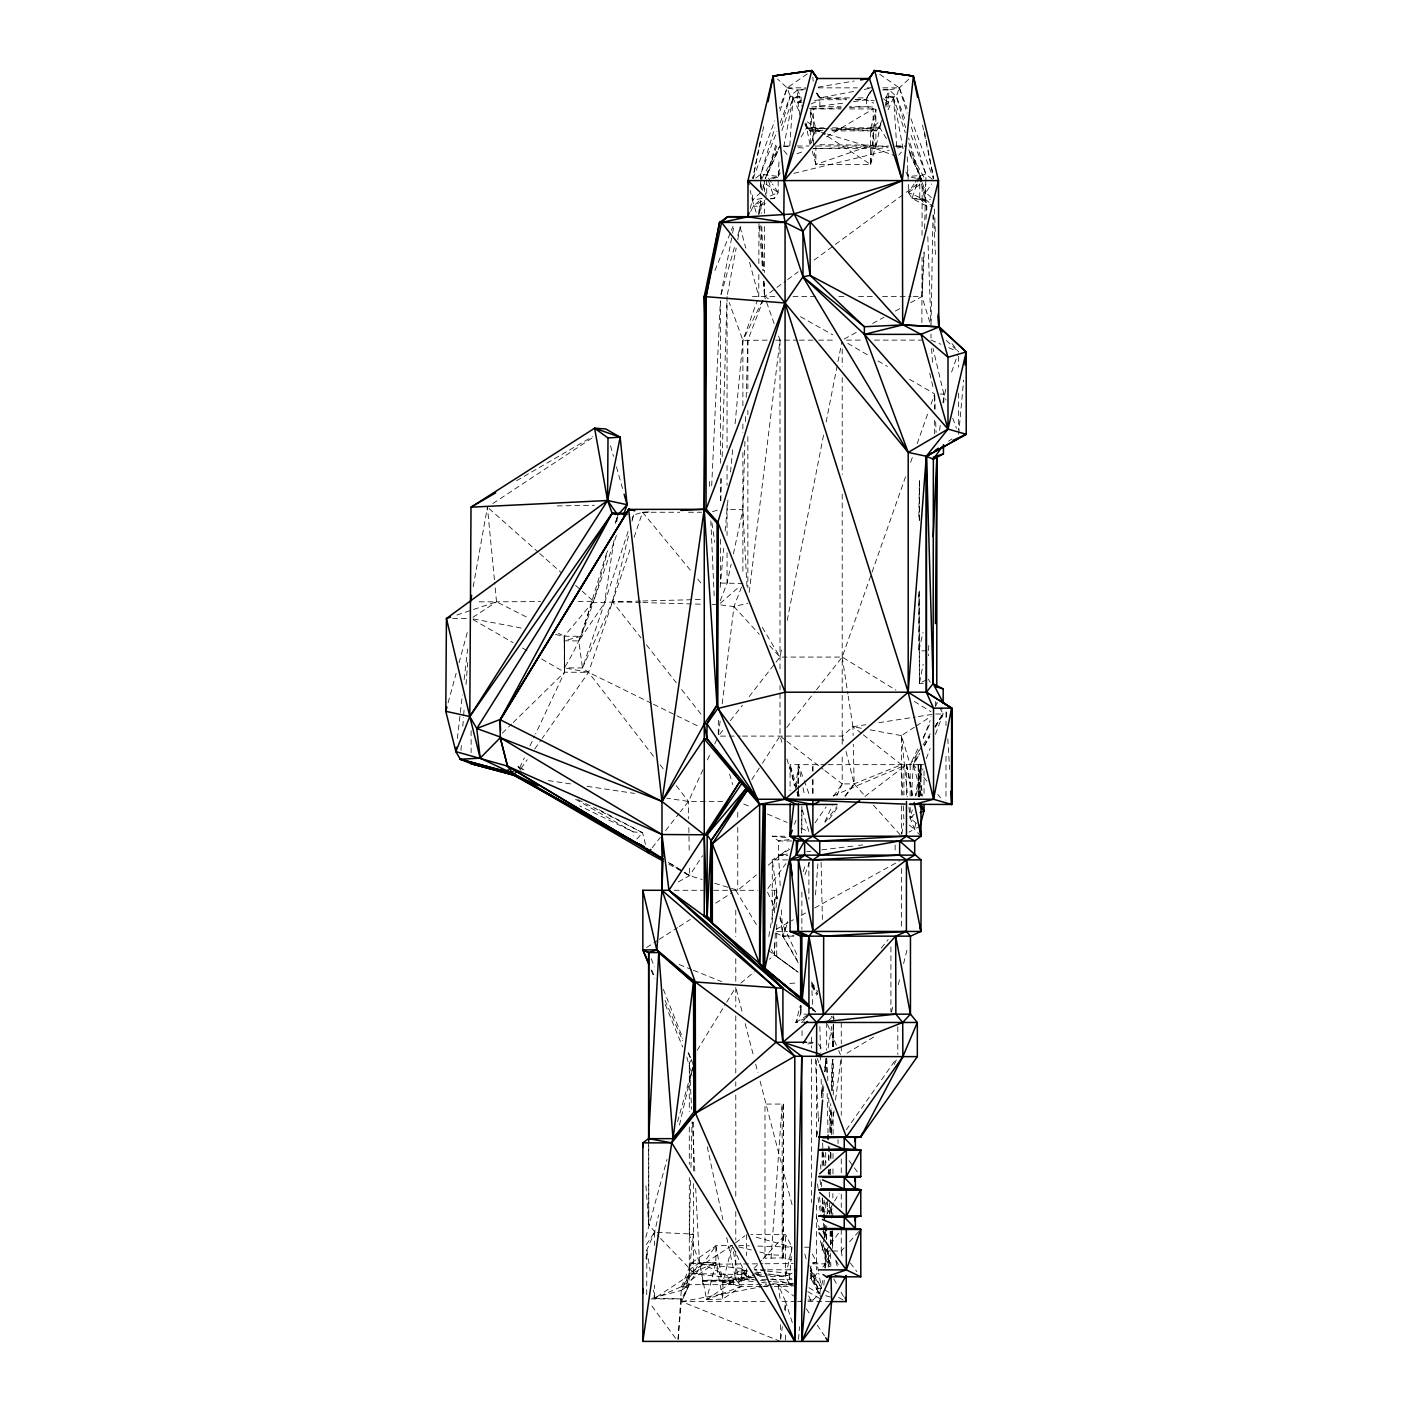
<?xml version="1.0" encoding="UTF-8"?>
<svg xmlns="http://www.w3.org/2000/svg" width="1412" height="1412" viewBox="0 0 1412 1412"><rect width="100%" height="100%" fill="white"/><g stroke="black" fill="none" stroke-linecap="round" stroke-linejoin="round"><path stroke-width="0.75" stroke-dasharray="5 3.75" d="M817.301 1131.365L816.507 1137.807L816.595 1058.718M830.556 1174.36L830.644 1167.759M830.591 1152.351L830.574 1158.952L830.768 1152.333M906.486 795.027L906.522 764.669L832.78 795.997M928.778 645.46L928.39 655.645M758.826 274.546L758.773 296.538L749.172 260.743M758.844 263.55L758.968 221.772M921.877 322.677L922.018 257.143M922.054 235.275L922.16 182.766M646.714 1294.68L646.855 1249.991L654.55 1232.252L658.539 1215.097M718.302 733.94L718.355 718.62M832.656 1248.473L832.727 1230.911M832.78 1217.744L832.815 1208.954M832.851 1197.976L832.868 1193.599M832.956 1173.831L832.974 1167.247M833.009 1158.475L833.027 1151.874M833.098 1134.313L833.186 1112.374M833.256 1094.794L833.398 1059.671M833.433 1046.504L833.521 1024.547M833.557 1015.775L833.398 1022.376M923.377 683.408L919.406 683.408L919 591.999M919.265 520.093L919.406 480.874L918.771 520.093M770.528 198.933L774.447 198.386L778.153 192.473L778.206 180.418M782.795 1258.127L783.589 1104.06L764.986 1104.06L764.986 1258.233L783.519 1257.845L791.797 1259.875M798.221 796.086L798.274 785.619M798.292 783.519L798.38 764.669L803.446 778.594M908.304 184.442L908.357 192.473L912.046 198.386L926.713 206.17L933.173 206.17L924.542 198.386L925.831 184.407M925.848 182.377L925.901 174.311L911.005 125.792M943.816 402.914L943.887 394.125L932.979 348.358M801.61 833.009L801.857 806.658L801.875 832.956M830.538 1244.519L830.662 1231.529M830.891 1158.934L831.015 1152.333M831.35 1134.718L831.827 1108.279M832.162 1090.664L832.745 1059.83M832.992 1046.61L833.398 1024.582L832.798 1046.61M931.037 323.93L933.014 214.889M761.033 1286.42L741.176 1286.42L722.856 1299.093L706.653 1299.605L699.505 1262.84L689.303 1234.847L690.627 1180.414M690.945 1167.353L692.057 1121.622M830.715 1132.548L831.297 1108.314M831.739 1090.682L832.48 1059.83M797.551 796.086L797.656 791.903M797.886 783.519L798.38 764.669L801.363 779.389M744.901 441.444L742.888 509.732L747.054 588.027M745.483 421.623L745.677 415.022M746.189 397.39L747.866 340.115L763.045 300.491M720.826 500.536L721.497 478.597M722.167 456.658L726.915 300.915M825.226 1268.1L826.002 1250.679M826.355 1239.701L826.85 1224.328M827.203 1213.349L827.697 1197.994M828.473 1173.831L828.615 1169.454M828.897 1160.664L829.391 1145.291M829.815 1132.124L830.733 1103.584M831.297 1086.022L832.145 1059.671M832.568 1046.504L833.415 1020.17M775.294 933.385L774.57 954.953L769.505 959.172M776.159 907.528L776.741 890.284L768.093 890.284M929.784 322.165L921.93 296.538L923.66 252.766M924.613 228.709L925.742 182.766M887.919 106.8L889.083 89.944L899.356 87.844L912.24 76.054M919.071 796.986L920.995 764.669L915.276 796.086M711.683 485.816L720.349 300.933M616.391 535.536L593.587 601.3L564.235 636.212L564.588 672.2L535.589 733.94M759.374 213.971L760.75 200.257L761.28 213.388M770.458 178.265L778.224 176.412L779.018 161.215M910.546 302.75L921.93 296.538L924.331 251.354M926.043 219.089L926.713 206.17L922.883 184.513M919.247 796.562L920.995 764.669L918.241 784.542L918.277 796.509M911.446 796.068L913.299 764.58L918.665 750.584M729.757 1284.655L730.004 1280.419L733.622 1280.154L733.622 1284.655M789.802 145.771L792.979 97.799L790.208 96.316L787.137 87.844L777.482 79.001M918.841 796.509L919.636 784.542L918.241 784.542L920.006 796.509M918.877 796.086L920.995 764.669L920.995 795.027M771.076 1258.268L782.16 1104.06L782.177 1258.339M460.947 750.46L461.442 743.859M462.801 726.262L463.489 717.472M463.648 715.266L464.16 708.665M466.031 684.485L467.725 662.493M800.833 102.158L801.186 97.799L797.445 89.944L787.137 87.844L779.406 108.442M815.501 894.926L818.042 862.22M793.315 1283.49L789.114 1283.49L791.955 1247.114L785.584 1234.547L750.919 1234.547M798.539 1339.3L799.527 1326.733M823.849 1285.149L824.361 1278.76M720.191 587.374L723.615 548.403M809.429 108.318L813.365 108.936L813.365 144.695L810.682 109.483L815.889 128.704L810.682 145.189L810.682 109.483L819.79 106.747L819.984 97.887L815.924 91.18M804.787 1019.146L802.034 1022.464L795.891 1022.464L800.639 1014.169L801.345 1005.768M935.397 705.665L935.75 701.482M822.79 1097.954L823.178 1093.559M823.372 1091.37L823.937 1084.787M825.067 1071.637L826.214 1058.471L824.537 1071.549M725.133 531.088L728.08 498.454M678.042 1339.282L681.519 1286.65L691.174 1263.228L715.884 1245.79L732.263 1245.331L739.076 1282.025L722.856 1282.52L715.884 1262.399L715.884 1245.79L686.426 1286.914L681.643 1290.303L650.632 1298.652M646.043 1258.621L646.855 1249.991L650.208 1271.029M958.66 434.278L963.637 380.146M730.551 472.102L732.81 447.957M735.07 423.812L742.888 340.38L757.326 300.527M678.06 1339.3L681.555 1298.899L689.197 1284.655L689.144 1273.5L732.263 1245.331L722.856 1282.52L722.856 1299.093L715.884 1262.399L699.505 1262.84L689.303 1269.759L693.468 1272.6L715.884 1262.399L706.653 1299.605L741.176 1286.42L741.176 1269.794L745.589 1269.794M808.935 1014.169L800.639 1014.169L801.557 1005.503M824.784 1071.426L826.161 1058.435L824.573 1071.302M457.364 738.529L462.359 694.88M464.124 679.613L467.619 649.061M693.433 1183.591L693.433 1234.123L689.303 1269.759L689.303 1177.626M795.874 786.343L798.38 764.669L798.38 784.172M939.633 430.413L940.374 424.006M942.881 402.667L945.987 388.106M720.12 721.02L718.302 736.146L723.668 729.263M722.22 703.741L733.975 606.56L742.888 583.474L720.561 583.05L720.561 537.513M749.207 592.369L780.006 340.151L778.542 336.003M816.507 1136.942L817.319 1130.412M818.378 1121.693L818.925 1117.333M821.325 1097.706L821.855 1093.347M822.384 1088.987L822.931 1084.628M812.235 150.978L815.889 164.463L870.604 164.463L875.864 109.483L866.756 106.747L849.671 106.747M822.825 1212.114L824.131 1201.947M780.712 1339.3L782.336 1326.733M784.49 1309.965L785.584 1301.599L778.188 1284.655L796.492 1297.963M831.174 1132.601L834.051 1110.891M835.498 1100.054L841.27 1056.635M613.902 540.814L604.512 603.1L582.485 667.964L564.323 667.841L564.235 636.212L558.428 633.264M616.815 521.469L617.785 515.027L615.332 523.393M901.827 834.051L903.592 823.214M808.741 1295.951L811.229 1301.599L819.437 1293.886L822.861 1280.137M824.908 1267.923L825.208 1248.455M828.12 1048.022L831.739 1026.524M830.485 1250.997L822.049 1250.997L823.867 1240.177M824.237 1238.024L825.702 1229.375L825.702 1238.024M758.35 214.589L759.78 206.17L766.751 198.386M768.799 936.527L776.741 890.284L776.741 898.826M473.197 586.739L487.422 507.137L494.465 580.297M887.071 146.548L813.012 148.595L875.705 148.666L880.647 123.55M762.533 190.408L764.333 180.577L764.351 191.502M727.445 294.42L736.164 248.124M737.752 239.705L740.135 227.067L744.318 225.902M755.685 178.071L760.627 174.311L778.224 176.412L780.218 165.786M783.801 146.671L792.979 97.799L799.827 96.316L799.827 102.617M720.95 294.42L732.193 235.133M732.599 233.033L733.799 226.679M775.982 662.228L780.006 657.074L781.701 648.443M787.208 620.415L823.584 434.984M826.126 422.047L837.545 363.837M837.969 361.684L841.781 342.269M926.431 679.825L919.406 683.408L923.166 664.222M760.027 142.171L752.808 178.441L762.198 133.646M695.692 1188.233L699.505 1262.84L693.468 1272.6L681.519 1286.65L686.426 1286.914L691.174 1263.228L715.884 1262.399L681.519 1286.65L654.55 1298.369L653.209 1289.95M686.426 1286.914L689.144 1273.5L741.759 1274.524M762.657 131.51L763.998 125.103M720.244 600.771L727.056 583.174L731.134 564.288M733.393 553.804L742.888 509.732L727.056 509.432M789.114 1283.49L785.584 1276.536L791.955 1247.114L752.772 1236.259M645.796 1237.3L666.976 1159.517M679.472 1125.029L692.939 1067.137M926.784 650.844L918.771 650.844L923.077 632.399M628.393 536.207L612.526 601.724L588.557 672.324L542.243 738.299M631.976 521.416L633.511 515.062L642.531 512.274L651.038 511.868M915.876 823.284L914.429 829.109L908.869 832.162M891.449 1012.069L893.037 1005.75M898.314 984.658L899.885 978.322M903.592 963.566L907.281 948.811M920.995 836.222L914.429 829.109L910.175 818.13L912.311 809.906M916.035 795.503L922.971 768.781M805.67 1018.211L795.891 1022.464L800.251 1005.732M750.178 208.535L752.384 200.257L752.384 191.502M870.604 164.463L875.864 145.189L875.864 109.483L870.604 128.704L870.604 164.463L826.832 135.852M448.081 702.876L456.147 673.347M459.024 662.793L467.672 631.164M677.566 1121.71L692.851 1067.101M651.462 703.264L588.557 672.324L564.323 667.841C586.951 632.294 596.517 590.869 607.742 550.804M615.42 523.446L617.185 517.127M721.144 294.42L734.787 246.023M737.752 235.486L740.135 227.067L745.783 248.124M628.111 531.442L604.512 603.1L578.761 640.924L564.006 640.801L581.162 636.282L606.719 552.639M771.287 182.342L766.698 175.582L776.6 142.206M781.542 125.527L790.208 96.316L797.445 89.944L805.67 88.885M760.644 178.336L760.627 174.311L774.853 127.91M780.024 111.036L787.137 87.844L810.329 71.835M798.186 962.79L782.813 936.156L787.419 921.577M803.199 871.61L805.828 863.297M632.152 519.157L633.511 515.062M629.981 549.727L612.526 601.724L582.485 667.964L588.557 672.324L654.709 757.82M634.164 537.231L642.531 512.274L679.772 512.256M766.698 175.582L777.765 142.841M781.913 130.557L792.979 97.799L801.186 97.799M914.076 184.037L908.357 192.473L925.742 200.257L912.046 198.386L916.97 183.878M917.676 181.813L919.794 175.582L908.675 138.041M582.15 591.169L593.587 601.3L591.981 602.783L578.761 640.924L582.485 667.964M816.507 689.674L842.205 657.074L871.31 574.19M872.051 572.125L905.533 476.815M910.634 462.306L912.823 456.094M917.182 443.65L928.108 412.586M931.02 404.291L934.656 393.93L908.234 378.557M951.617 372.044L957.954 353.988M879.729 74.289L899.356 87.844L896.32 96.316L905.586 127.609M797.392 960.337L782.813 936.156L787.243 923.854M804.928 874.699L809.358 862.397M794.515 824.308L795.98 820.354M753.161 178.512L774.782 120.814M926.325 758.579L930.137 748.466M935.468 734.293L943.092 714.031L941.522 707.765M761.474 189.632L760.627 174.311L776.971 131.21M780.095 123.003L790.208 96.316L799.827 96.316L797.957 102.582L799.827 115.237M923.271 738.564L930.173 720.561M935.538 706.565L937.074 702.558L939.086 706.388M714.913 270.504L730.498 232.45M731.328 230.456L732.969 226.45M780.448 1341.4L681.643 1301.599L689.109 1284.655L766.522 1284.655M765.075 1301.599L681.643 1301.599L689.197 1284.655L681.643 1290.303L689.144 1273.5L758.368 1280.243M789.255 146.018L779.812 146.018L765.198 178.653L778.647 149.849M888.077 109.818L893.567 97.799L896.32 96.316L905.657 120.955M824.943 821.713L832.215 805.793M836.751 795.838L842.205 783.889L842.205 753.478M702.929 769.769L688.456 801.434L680.407 811.723M707.447 759.885L711.066 751.961M714.684 744.053L717.384 738.123M894.202 1064.471L896.902 1058.594M822.772 1267.005L825.579 1263.846L830.891 1252.32M519.687 767.793L524.364 757.838M529.977 745.889L534.654 735.934M917.729 749.066L910.175 764.669L910.175 796.739M923.377 737.382L929.978 723.738M762.674 300.35L742.888 340.38L742.888 406.374M750.654 211.482L753.32 206.17L761.95 198.386L752.384 200.257L756.426 213.177M882.712 119.12L876.605 130.875L829.268 130.875M761.809 178.653L779.812 146.018M778.224 176.412L780.201 172.811M921.771 796.068L913.299 764.58L919.83 753.302M924.189 745.783L929.643 736.376M935.079 726.968L943.798 711.913M926.907 781.207L913.299 764.58L919.918 753.355M924.331 745.871L929.855 736.499M935.379 727.145L943.092 714.031L940.092 708.294M827.926 1172.79L830.15 1169.012M826.814 1214.285L833.486 1202.971M834.598 1201.082L839.046 1193.528M870.586 91.18L866.562 97.887L866.756 106.747L874.858 107.083M801.151 136.858L806.623 127.839L805.846 123.55M691.58 1059.477L689.303 1063.165L689.303 1111.597M697.246 1050.228L725.574 1003.967M726.703 1002.132L735.776 987.323L735.776 1007.109M881.07 123.921L876.605 130.875L830.68 128.88M751.837 779.636L761.227 765.092M762.409 763.274L780.006 736.023L780.006 692.162M678.289 881.918L689.585 875.652L702.505 855.743M921.93 746.577L910.175 764.669L901.456 735.599L869.81 729.81M923.113 744.777L930.173 733.922M934.868 726.686L943.092 714.031L934.691 713.995L917.482 716.678M646.361 1244.66L654.55 1232.252L693.433 1234.123L693.468 1272.6L654.55 1298.369L654.55 1285.132M915.223 182.342L919.794 175.582L925.901 174.311L934.144 180.577M815.059 822.825L826.161 806.887M833.557 796.28L842.205 783.889L854.136 783.889L901.456 764.669L902.797 795.027M520.957 768.622L527.205 759.709M534.724 748.995L540.99 740.082M931.355 197.662L925.778 192.473L931.761 183.966M846.282 1129.812L896.549 1058.418M829.144 819.278L839.152 805.122M845.4 796.28L854.136 783.889L853.307 744.318M825.702 1250.997L829.285 1246.019M830.485 1244.343L838.869 1232.694M767.916 888.501L785.831 863.632M824.979 822.261L836.91 806.57M844.87 796.103L854.136 783.889L845.841 750.637M730.375 720.667L742.447 705.206M749.154 696.61L774.641 663.94M652.238 847.694L660.287 837.422M665.652 830.574L679.066 813.436M786.766 727.445L815.165 691.403M881.317 948.034L888.183 939.545M898.738 155.161L901.385 152.108M817.124 1273.342L811.494 1279.678L821.607 1298.228M832.639 1250.997L841.27 1250.997L844.058 1247.908M849.636 1241.73L859.396 1230.911M754.079 1268.453L761.58 1260.387M763.08 1258.763L785.584 1234.547L785.584 1276.536L791.673 1278.619M636.83 838.957L642.601 832.762L595.899 807.999M909.187 825.067L914.429 829.109L920.024 826.338L910.175 818.13L914.799 813.577M502.266 733.199L511.621 724.038M513.174 722.52L564.588 672.2L588.557 672.324M828.05 1021.123L832.18 1017.117M809.994 1278.831L813.083 1275.901L810.17 1270.553M760.715 192.473L752.384 200.257L750.178 190.408M886.454 138.658L879.87 127.839L876.605 130.875L870.604 128.704L833.398 128.704M720.332 603.277L739.676 586.315M742.535 736.093L842.205 736.093L852.936 726.721L865.838 724.709M885.765 105L888.536 102.582L886.683 96.316L889.083 89.944L882.906 89.15M740.823 983.105L754.326 971.844M731.469 888.36L737.752 890.284L756.391 874.928M768.234 865.168L788.567 848.418M831.58 130.098L870.604 128.704L880.982 120.497M801.239 100.058L797.957 102.582L802.122 106.2M864.903 796.474L906.522 764.669L912.911 796.227M789.873 849.159L772.276 859.89L772.276 922.777M735.44 1242.931L744.989 1235.747M774.129 323.542L764.563 296.538L775.188 288.719M776.953 287.413L785.813 280.9M787.578 279.594L798.204 271.775M814.142 260.055L833.627 245.723M835.392 244.417L904.457 193.603M906.222 192.297L922.16 180.577L908.781 151.772M739.076 1282.025L746.595 1276.536L750.919 1276.536M948.582 441.215L951.935 438.903M908.357 192.473L920.518 184.142M706.653 1299.605L735.776 1279.678L753.073 1279.678M492.894 503.519L593.058 437.367M472.932 617.309L496.53 601.812L540.637 601.583M901.456 795.027L901.456 735.599L914.394 727.198M916.229 725.997L931.002 716.396M646.484 947.558L657.427 940.533M659.245 939.368L677.46 927.684M679.278 926.519L690.221 919.494M715.725 903.133L732.122 892.613M795.891 1022.464L807.293 1015.21M846.918 1053.211L875.193 1036.126M826.444 136.876L873.128 108.936L873.128 144.695L815.889 164.463L813.877 148.648M761.703 201.316L753.32 206.17L759.78 206.17L765.286 203.257M516.563 480.733L592.51 436.661M776.123 929.308L793.473 919.689M801.186 915.417L806.976 912.223M814.689 907.951L899.532 860.949M844.094 339.074L857.384 331.82M872.581 323.507L883.965 317.294M895.349 311.064L901.05 307.94M908.922 807.435L910.175 818.13L913.635 816.277M770.423 1276.536L785.584 1276.536L796.686 1270.765M811 104.011L820.372 99.74L846.547 99.74M770.423 195.933L778.153 192.473L772.417 184.037M751.255 1277.86L741.812 1278.16L741.759 1273.147L748.537 1277.348L754.502 1274.824M796.986 153.767L804.893 150.855M824.643 128.704L815.889 128.704L809.906 130.875L804.681 124.238M456.888 615.032L471.484 610.16M473.567 609.454L496.53 601.812L529.412 618.509M712.46 511.638L718.532 509.891M772.788 178.512L779.142 176.959M793.95 173.341L889.172 150.149M897.626 148.084L903.98 146.53M720.897 604.954L733.975 606.56L747.866 603.242M853.642 91.445L819.984 97.887L815.518 91.533L820.372 99.74L812.218 100.781M864.179 89.45L872.581 87.844L866.068 87.844M681.643 1301.599L762.18 1286.632M764.298 1286.244L772.77 1284.655M689.303 1234.847L693.433 1234.123M807.805 1043.98L813.559 1042.956M818.148 87.12L854.225 81.013M812.782 1263.158L816.824 1262.487L818.378 1271.082M878.758 722.697L915.329 717.014M811.653 107.083L845.082 102.935M853.519 101.664L866.174 99.74L874.31 100.781M789.096 839.575L778.577 840.97L772.276 836.222L787.013 836.222M802.034 102.07L797.957 102.582L797.445 89.944L803.816 89.944M780.183 885.783L778.577 855.142L787.208 854.083M806.64 851.718L810.965 851.207M821.749 849.883L856.29 845.7M858.461 845.435L862.767 844.905M812.606 1262.857L816.824 1262.487L811.759 1252.956M827.556 134.158L875.705 148.666L888.095 147.607M896.355 146.901L904.615 146.195M789.855 983.44L798.521 982.805M921.789 181.213L919.794 175.582L908.269 176.412L905.304 171.029M829.091 1292.386L821.502 1288.291L816.56 1288.627L810.223 1273.112M767.157 340.133L742.888 340.38L729.21 302.521M841.128 107.789L813.365 108.936L841.111 108.936M849.671 107.453L866.756 106.747M775.788 933.014L782.813 936.156L793.809 935.715M822.914 130.416L809.906 130.875L805.422 123.921M895.79 146.319L906.681 146.018M640.695 601.018L591.981 602.783M642.848 600.965L703.494 599.429M557.246 505.92L594.346 505.284M733.622 1280.384L702.699 1280.419L703.194 1284.655M691.174 1263.228L702.188 1264.269L762.904 1263.775M765.075 1263.758L793.262 1263.528M702.699 1280.419L733.622 1280.154L702.699 1280.154L702.699 1284.655M578.143 601.388L593.587 601.3M720.508 736.129L740.347 736.093M651.056 1298.934L681.555 1298.899L654.55 1298.369M787.137 87.844L805.67 87.844M818.254 87.844L857.366 87.844M882.888 87.844L899.356 87.844L907.086 108.442M882.712 89.944L889.083 89.944L896.32 96.316L886.683 96.316L885.306 97.799L893.567 97.799L905.304 132.604M849.618 97.887L819.984 97.887L846.37 98.946M858.09 97.887L866.562 97.887L872.087 89.944L866.174 99.74L855.266 99.74M819.79 106.747L841.128 106.747M849.653 108.936L873.128 108.936M804.805 123.832L806.623 127.839L823.867 127.839M832.48 127.839L879.87 127.839M820.654 130.875L809.906 130.875L805.846 123.038M819.772 144.695L875.864 145.189L870.604 128.704M797.233 146.018L809.094 146.018M816.824 146.018L888.677 146.018M895.737 146.018L904.492 146.018M770.599 198.386L774.447 198.386L768.11 179.73M912.046 198.386L930.314 199.516M752.419 296.538L777.677 296.538M792.979 296.538L817.018 296.538M838.869 296.538L845.435 296.538M858.549 296.538L873.851 296.538M882.588 296.538L911.005 296.538M913.193 296.538L921.93 296.538M846.512 340.115L863.72 340.115M874.487 340.115L921.859 340.115M775.735 340.151L797.162 340.151M799.316 340.151L816.471 340.133M818.607 340.133L835.763 340.115M688.527 512.238L701.676 512.238M479.18 601.812L496.53 601.812L494.659 582.45M452.617 618.509L467.001 618.509M769.611 645.655L780.006 657.074L842.205 657.074L895.843 690.08M825.932 764.669L790.085 764.669L790.085 790.685M828.103 764.669L924.03 764.669L913.299 764.58M722.75 801.434L688.456 801.434L666.888 798.221M791.779 840.97L778.577 840.97L778.577 855.142L787.349 855.478M778.577 855.142L787.366 855.142M787.596 859.89L772.276 859.89L777.694 899.109M674.195 890.284L703.352 890.284M713.784 890.284L757.803 890.284M776.653 931.443L787.596 931.443M780.112 916.547L782.813 936.156L793.844 936.156M808.776 1042.268L813.1 1042.268M812.941 1263.846L825.579 1263.846L827.644 1267.623M765.445 1269.794L754.414 1269.794L765.251 1270.888M767.651 1269.794L796.333 1269.794M741.759 1273.147L748.537 1273.147L748.537 1277.348M754.502 1273.147L758.491 1273.147L758.491 1276.783M759.585 1276.536L768.252 1276.536M753.867 1277.348L741.812 1278.16M761.739 1279.678L792.026 1279.678M768.71 1284.655L793.12 1284.655M763.239 1286.42L772.064 1286.42M774.27 1286.42L791.92 1286.42M807.982 1300.081L816.348 1300.081M782.16 1301.599L795.521 1301.599M797.515 1301.599L801.486 1301.599L798.168 1299.181M807.946 1301.599L831.615 1301.599M555.569 634.553L564.235 636.212L581.162 636.282M741.759 1273.977L748.501 1273.995M804.54 1247.202L808.723 1247.237M764.986 1254.615L783.589 1255.339M733.622 1281.867L702.982 1281.602L702.699 1280.154M756.761 1274.807L763.274 1274.93M765.428 1274.983L791.426 1275.495M940.198 394.054L943.887 394.125L946.093 400.143M640.713 602.518L612.526 601.724L641.013 637.924M642.866 602.571L701.393 604.212M712.23 604.512L718.726 604.689M738.67 1245.508L749.313 1245.825M757.856 1246.09L791.955 1247.114M855.178 99.299L866.174 99.74L873.64 103.147M809.994 144.501L806.623 127.839L828.491 128.792M783.96 146.371L788.09 146.724M798.433 147.607L806.693 148.313M645.496 844.464L642.601 832.762L633.123 831.862L579.785 805.917M760.521 1280.455L771.34 1281.496M773.511 1281.708L792.979 1283.614M772.276 836.222L786.396 837.616M702.188 1264.269L745.677 1268.841M767.422 1271.118L793.526 1273.853M699.505 1262.84L735.776 1279.678L753.09 1281.549M761.739 1282.467L770.405 1283.402M772.558 1283.632L796.368 1286.191M757.273 1275.107L758.491 1275.265M548.297 780.571L572.001 784.101M587.11 786.343L634.535 793.403M747.513 1270.765L741.176 1269.794L722.856 1282.52L715.884 1245.79M755.985 1272.035L766.557 1273.642M768.657 1273.959L785.584 1276.536M861.373 728.257L852.936 726.721L848.241 696.24M473.285 618.915L523.093 628.393M903.098 148.789L893.567 97.799L886.683 96.316L886.683 106.835M916.035 178.265L908.269 176.412L907.086 170.04M738.617 1246.884L751.343 1249.991M759.815 1252.056L770.423 1254.65M825.614 1295.669L833.857 1298.034M747.319 1271.577L741.176 1269.794L746.595 1276.536L722.856 1282.52L741.176 1286.42L735.776 1279.678L726.103 1234.67M755.526 1273.959L761.668 1275.742M771.905 1278.707L796.492 1285.82M806.623 127.839L825.473 133.522M668.9 864.25L689.585 875.652L702.152 879.464M714.719 883.277L729.369 887.724M875.705 148.666L895.437 155.955M679.207 964.537L691.333 969.426M693.345 970.238L721.62 981.622M743.683 803.957L751.59 807.311M767.387 814.036L787.155 822.437M800.992 828.314L808.882 831.668L801.363 806.711M931.002 340.045L940.886 344.299M948.776 347.723L956.683 351.129M653.421 704.235L698.64 726.474M577.826 799.563L642.601 832.762M520.887 770.387L518.045 766.716L523.887 769.822M838.604 1297.504L846.212 1301.599M763.415 281.147L764.563 296.538L768.357 298.656M800.533 316.729L832.727 334.803M518.045 766.716L523.799 769.981M575.584 799.298L633.123 831.862L633.441 835.939M807.805 1291.662L820.778 1299.022M473.02 619.603L513.085 642.619M522.616 648.09L528.353 651.373M541.696 659.051L564.588 672.2L564.235 636.212M919.794 183.878L919.794 198.386L933.173 206.17M847.853 343.416L868.609 355.489M878.052 360.978L887.477 366.467M809.005 1287.744L819.437 1293.886L813.083 1275.901L816.56 1288.627L819.437 1293.886M914.341 701.464L931.002 711.719M831.191 1016.252L834.545 1018.317M668.317 862.45L682.49 871.239M684.255 872.351L689.585 875.652L689.409 864.726M669.817 863.138L682.384 871.098M684.185 872.228L689.585 875.652M807.276 121.856L825.014 134.652M765.975 184.142L778.153 192.473M812.235 1009.403L815.677 1011.892L811.194 1007.656M771.234 949.411L774.57 954.953L797.039 971.368M797.603 971.738L774.57 954.953L774.57 939.862M768.322 950.382L798.327 972.303M883.612 98.787L888.536 102.582M785.196 740.012L780.006 736.023L781.895 742.253M786.925 741.335L823.196 769.258M824.926 770.581L842.205 783.889M861.602 733.499L852.936 726.721L853.13 735.511M863.332 734.858L901.456 764.669M489.064 508.585L538.043 552.039M539.684 553.486L560.917 572.319M575.619 585.362L580.508 589.704M946.375 340.486L957.124 350.547M811.229 1007.25L815.871 1011.663M645.955 1185.886L648.761 1224.628L659.051 1236.912M660.551 1238.448L693.468 1272.6M733.975 606.56L759.232 634.253M854.136 783.889L864.497 795.327M873.375 805.14L901.456 836.222M919.794 198.386L926.713 206.17L926.943 212.718M783.784 150.59L789.079 156.679M642.531 512.274L692.233 572.425M697.757 579.114L701.905 584.127M937.815 794.497L940.533 797.815M952.023 343.61L958.66 351.976M646.431 644.807L676.26 682.72M681.678 689.621L702.029 715.46M660.11 764.792L664.152 770.034M676.295 785.725L688.456 801.434L688.721 818.889M841.27 1229.375L841.27 1250.997L843.864 1254.438M850.377 1263.052L856.89 1271.647M811.441 983.387L817.813 991.824M849.071 1160.717L852.989 1165.994M854.295 1167.759L858.196 1173.037M651.885 1306.029L677.866 1341.4M806.34 1308.836L809.976 1314.254M817.248 1325.109L824.52 1335.964M811.494 981.869L815.836 988.524M818.536 1044.015L823.019 1051.022M812.182 985.364L817.689 994.277M810.629 1270.518L821.502 1288.291L818.766 1273.236M811.971 984.535L817.566 993.836M928.372 679.207L930.226 682.296M735.776 890.284L756.832 925.389M762.286 627.369L780.006 657.074M835.816 1260.21L840.069 1267.588M811.37 985.629L816.86 995.142M908.798 149.849L925.742 180.577M833.839 1278.937L836.928 1284.602M841.058 1292.157L845.17 1299.711M809.711 1265.717L821.502 1288.291M767.563 892.26L775.082 908.216M779.777 918.188L797.621 956.083M733.163 1247.273L746.595 1276.536L746.595 1268.135M792.979 97.799L799.351 111.813M909.257 151.772L921.312 178.653M651.726 970.079L654.374 976.151M665.034 1000.384L682.773 1040.768M688.103 1052.875L691.651 1060.959M827.538 1024.477L837.828 1048.586M838.693 1050.599L840.405 1054.623M651.144 970.115L654.462 978.216M665.246 1004.514L682.667 1046.98M686.814 1057.094L692.074 1076.032M651.197 958.713L654.444 966.885M663.375 989.371L682.878 1038.42M688.562 1052.734L693.433 1065.001L689.303 1063.165L691.651 1109.25M822.808 1231.335L825.102 1237.23M810.276 1267.87L820.301 1294.027M911.111 135.305L925.901 174.311M910.952 118.749L933.385 178.512M817.354 1058.612L818.872 1062.742M952.747 418.217L956.453 428.26M804.169 780.589L809.958 796.509M922.46 183.101L925.778 192.473M908.746 142.841L921.083 181.813M792.308 1322.55L785.584 1301.599L785.584 1314.166M822.772 1152.174L826.02 1162.341M828.615 1170.46L829.921 1174.537M826.179 1201.947L830.044 1214.143M820.301 1240.742L828.509 1267.217M899.356 87.844L907.122 113.154M786.925 758.897L796.333 790.085M796.968 792.167L798.221 796.315M729.598 774.058L732.74 784.578M799.404 796.086L790.085 764.669L794.356 785.619M610.531 445.786L613.479 456.323M616.444 466.842L622.939 489.982M736.323 989.459L742.394 1012.933M745.165 1023.612L753.461 1055.611M755.667 1064.154L757.873 1072.679M760.097 1081.221L792.697 1207.119M804.858 1254.068L806.517 1260.475M810.382 1275.407L811.494 1279.678L811.494 1266.44M835.922 1261.216L837.545 1267.605M760.627 174.311L762.674 182.342M763.186 184.337L766.239 196.392M842.205 736.093L843.758 742.341M816.507 1217.073L819.101 1227.487M823.249 1244.131L828.95 1267.041M929.731 373.227L933.667 389.8M707.253 1146.773L722.891 1219.668M922.53 125.103L933.703 178.441L927.79 148.578M921.524 183.878L924.542 198.386M803.075 787.808L804.787 796.227M924.401 131.51L925.672 137.899M926.096 140.035L927.366 146.442M906.522 764.669L912.24 796.086M817.972 1197.553L820.866 1214.832M823.055 1227.805L824.502 1236.453M826.673 1249.426L829.585 1266.723M841.27 1250.997L842.293 1257.457M842.205 657.074L847.906 694.069M817.477 1183.944L818.13 1188.304M819.419 1197.005L821.678 1212.237M823.284 1223.127L825.226 1236.188M827.167 1249.249L829.744 1266.652M918.294 796.086L918.188 764.669L922.813 796.086M711.966 522.952L714.737 542.279M822.402 1152.174L824.326 1166.4M778.188 1284.655L780.448 1301.599M901.456 735.599L907.669 796.739M820.019 1179.708L820.76 1186.239M822.278 1199.282L823.778 1212.326M825.279 1225.369L826.779 1238.412M828.279 1251.456L830.027 1266.67M812.782 77.06L813.241 81.367M830.891 1231.493L832.445 1246.355M885.659 102.158L886.171 108.689M918.188 764.669L920.553 796.086M759.285 226.185L762.586 270.151M931.585 348.658L932.608 363.749M893.567 97.799L896.991 150.131M831.597 1231.246L832.533 1246.319L832.162 1231.035M946.499 716.908L946.111 710.342L945.987 725.662M947.805 738.811L949.623 769.452M907.245 156.873L908.304 182.43M759.78 206.17L760.115 212.63M760.803 225.532L763.204 270.716M763.768 281.465L764.563 296.538L764.545 283.406M781.436 909.875L782.813 936.156M692.339 1122.416L694.916 1172.878M826.779 1058.806L827.838 1080.515M828.685 1097.883L830.397 1132.601M811.935 990.694L812.924 1010.515M815.342 1058.982L818.43 1120.651M820.637 1164.723L820.849 1169.118M821.502 1182.338L821.731 1186.751M822.278 1197.764L823.055 1213.173M824.82 1248.42L825.579 1263.846M933.579 214.959L935.397 254.442M903.274 805.864L903.856 818.872M710.818 520.922L714.331 599.165M761.792 226.52L763.521 270.274M763.963 281.217L764.563 296.538M935.203 408.933L934.656 393.93L934.656 409.286M935.679 421.782L936.085 432.478M934.462 208.994L935.415 235.186M927.808 236.704L931.002 326.101M831.191 1207.154L831.58 1218.026M832.039 1231.07L832.586 1246.302M831.509 1209.254L831.774 1217.974M709.548 481.421L709.742 488.022M819.878 1026.489L820.513 1052.858M820.566 1055.046L820.725 1061.648M821.149 1079.227L821.36 1088.017M821.413 1090.223L821.572 1096.806M822.684 1142.961L823.249 1167.142M824.043 1200.112L824.361 1213.296M824.626 1224.292L824.943 1237.477M821.096 862.379L822.384 919.424M826.444 1058.471L826.761 1073.808M827.185 1093.523L828.014 1132.953M828.297 1146.103L828.615 1161.441M828.809 1170.195L828.897 1174.59M829.268 1192.116L829.462 1200.871M829.497 1203.059L829.726 1214.02M830.097 1231.546L830.38 1244.696M830.574 1253.45L830.838 1266.599M688.844 827.626L689.25 853.819M830.644 1207.366L830.662 1213.967M760.68 186.419L760.662 180.365L760.75 189.314M764.369 200.257L764.404 213.388M764.422 226.52L764.51 272.463M903.909 764.669L903.927 795.027M812.853 771.164L812.853 764.669L812.853 770.952M812.871 779.848L812.871 795.027M766.716 179.73L766.734 194.238M648.602 1140.861L648.761 1224.628L648.761 1145.644M958.66 356.318L958.66 367.138M958.66 393.136L958.66 429.954M945.987 756.32L945.987 800.092M934.656 420.246L934.656 437.773M931.002 334.062L931.002 338.05M924.03 770.952L924.03 796.086M919.794 175.582L919.794 181.813M919.406 480.874L919.406 520.498M919.406 590.94L919.406 683.408M918.771 591.999L918.771 650.844M910.175 807.435L910.175 818.13M901.456 805.864L901.456 834.051M901.456 868.557L901.456 929.272M897.803 1026.736L897.803 1054.499M895.155 845.011L895.155 853.113M890.919 946.993L890.919 1012.016M842.205 348.923L842.205 366.52M842.205 377.534L842.205 474.379M842.205 494.182L842.205 744.795M841.27 1022.464L841.27 1043.821M841.27 1045.957L841.27 1054.499M841.27 1058.806L841.27 1115.233M841.27 1158.952L841.27 1176.567M841.27 1194.164L841.27 1207.366M838.04 1139.713L838.04 1143.543M826.673 1022.464L826.673 1050.228M825.702 1152.333L825.702 1165.553M825.702 1202.971L825.702 1211.778M822.119 1152.333L822.119 1167.759M822.313 1198.559L822.313 1211.778M822.049 1242.348L822.049 1250.997M816.507 1205.16L816.507 1269.882M815.889 128.704L815.889 137.105M815.889 145.524L815.889 164.463M812.853 779.336L812.853 796.086M811.494 1037.026L811.494 1048.057M811.494 1059.088L811.494 1202.477M808.882 862.22L808.882 899.303M801.875 892.102L801.875 929.361M802.034 1030.654L802.034 1038.844M800.639 1005.503L800.639 1014.169M798.38 786.343L798.38 795.027M785.584 1335.117L785.584 1341.4M783.589 1104.06L783.589 1257.827M780.448 1324.632L780.448 1339.3M780.006 340.151L780.006 670.223M780.006 685.579L780.006 689.956M776.741 924.472L776.741 956.542M774.57 890.284L774.57 913.988M747.866 340.115L747.866 392.748M747.866 410.292L747.866 414.669M747.866 436.59L747.866 587.904M746.595 1234.547L746.595 1255.533M742.888 423.971L742.888 432.76M742.888 452.564L742.888 574.808M737.752 812.271L737.752 818.766M737.752 827.432L737.752 890.284M735.776 910.122L735.776 936.597M735.776 958.66L735.776 982.911M735.776 1015.899L735.776 1073.049M735.776 1081.839L735.776 1086.252M735.776 1095.041L735.776 1196.158M735.776 1211.531L735.776 1240.124M735.776 1251.103L735.776 1279.678M727.056 296.538L727.056 447.975M727.056 465.536L727.056 485.287M727.056 505.037L727.056 535.448M727.056 552.798L727.056 583.174M720.561 300.915L720.561 463.242M720.561 478.597L720.561 500.536M693.433 1122.099L693.433 1172.613M689.303 1127.005L689.303 1164.423M654.55 1232.252L654.55 1245.472M471.114 730.692L471.114 752.684M730.11 1284.655L730.004 1280.419L730.004 1284.655"/><path stroke-width="1.5" d="M634.729 510.579L628.64 509.397L500.183 719.714L500.219 737.611L661.981 834.51L668.953 890.284L775.965 988.329L782.901 1042.268L801.769 1056.282L801.769 1341.4L831.033 1275.371L831.615 1301.599L828.156 1341.4L642.848 1341.4L642.848 1142.855L648.602 1138.654L648.761 952.571L642.848 949.888L642.848 890.284L668.953 890.284L704.253 916.07L809.147 1006.085M810.506 1008.168L782.901 988.329L712.336 923.077L710.977 920.077L711.066 840.652L707.165 834.792L661.981 834.51L507.508 766.134L455.864 751.625L445.786 711.313L446.439 618.509L607.584 500.519L620.15 437.173L605.801 428.948L594.593 428.224L471.008 507.173L469.79 716.519L480.186 758.156L538.307 785.725M749.737 216.689L727.639 216.689L721.567 222.443L785.072 302.998L908.198 452.387L926.448 456.305L966.214 434.278L966.214 351.976L939.28 326.878L902.674 324.901L864.373 326.737L810.135 275.411L810.17 221.825L794.109 213.883L747.989 216.795L727.639 216.689L719.538 222.443L704.253 296.538L704.253 916.07L782.901 988.329L782.901 1042.268L794.797 1056.282L794.797 1341.4L671.724 1142.855L648.602 1138.654L658.751 952.571L656.774 949.888L642.848 890.284M802.016 1001.179L808.935 936.156L812.977 931.443L812.888 859.89L819.737 855.142L899.638 840.97L920.995 859.89L920.995 931.443L910.458 936.156L800.639 936.156L790.085 931.443L790.085 859.89L804.646 855.142L812.888 859.89L899.638 855.142L906.451 859.89L906.398 931.443L910.458 936.156L910.458 1014.169L917.341 1022.464L917.341 1056.635L860.79 1136.942L822.914 1137.807M906.486 801.522L906.451 836.222L899.638 840.97L899.638 855.142M643.237 1337.146L642.848 1341.4L671.724 1142.855L672.995 1138.654L693.786 1112.162L693.539 982.734L656.774 949.888L661.981 890.284L661.981 801.434L704.253 738.864L747.442 790.067L757.556 799.263L933.526 799.263L951.617 804.469L951.617 708.153L943.145 702.717L933.138 683.602L933.367 459.235L942.404 446.298M936.791 686.779L936.88 456.094L933.226 536.56M648.602 1138.654L672.995 1138.654L693.539 982.734L695.251 981.958L782.901 988.329L759.621 963.814L759.621 804.469L757.556 799.263L740.047 781.277L706.971 738.705L706.971 723.844L717.825 708.471L785.072 692.198L926.448 692.198L951.617 708.153L933.526 799.263L913.758 804.469L909.399 804.293L951.706 804.469L951.812 708.153L943.145 702.717L943.216 688.968L932.608 683.408M854.225 1137.807L860.79 1136.942L902.868 1056.635L902.709 1022.464L895.861 1014.169L895.667 936.156L816.665 1022.464L816.595 1056.547L902.709 1022.464L910.458 1014.169L895.667 936.156L906.398 931.443L823.673 936.156L812.977 931.443L798.38 859.89L804.646 855.142L804.646 840.97L798.38 836.222L798.38 803.693M823.673 936.156L823.514 1014.169L808.935 936.156L798.38 931.443L790.085 859.89L796.35 855.142L804.646 840.97L812.888 836.222L859.714 800.445M951.617 804.469L951.812 708.153L933.526 708.153L908.198 692.198L785.072 302.998L802.969 276.805L802.969 231.391L794.109 213.883L784.172 180.577L773.158 76.054L812.112 70.6L817.442 78.507L811.759 70.6L784.172 180.577L783.819 214.977L785.072 222.443L802.969 276.805L908.198 452.387L908.198 692.198L933.526 799.263L933.526 708.153L926.29 692.198L926.448 456.305L931.567 452.828M450.622 617.115L446.439 618.509L469.79 716.519L476.762 728.504L500.766 737.188L480.186 758.156L460.259 759.25L512.168 774.464L644.543 847.306L515.945 775.753L471.114 763.698L460.259 759.25L455.864 751.625L469.79 716.519L607.584 500.519L608.007 437.949L594.593 428.224L607.584 500.519L612.137 513.28L500.183 719.714L500.554 730.639M935.45 623.627L936.862 456.111M662.934 861.214L661.981 890.284L695.251 981.958L693.786 1112.162L695.498 1113.291L794.797 1341.4L801.769 1056.282M938.239 315.882L938.751 326.843L966.214 351.976L947.999 429.071L926.29 456.305L926.448 692.198L933.138 683.602L926.448 456.305L933.367 459.235L943.41 453.905L943.534 444.674M710.977 920.077L707.165 916.07L704.253 916.07L710.977 920.077L712.336 843.811L711.066 840.652L746.824 787.614L740.047 781.277L668.953 890.284L782.901 988.329M707.165 916.07L711.066 840.652L747.442 790.067L746.824 787.614L740.047 781.277L707.165 834.792L707.165 916.07L704.253 834.792L661.981 801.434L500.183 719.714L628.87 509.308L626.416 513.28L612.137 513.28L469.79 716.519L445.786 711.313L446.933 707.094M808.088 1004.938L801.963 998.461L768.181 971.456M822.614 1100.142L801.769 1341.4L831.615 1301.599L846.212 1275.513L846.212 1301.599L830.909 1301.599M642.848 1293.145L643.237 1288.838M965.031 364.984L966.214 351.976L947.999 357.236L920.995 334.362L810.135 275.411L802.969 276.805L864.373 334.362L947.999 429.071L966.214 434.278L926.29 456.305L908.198 692.198L785.072 799.263L759.621 804.469L712.336 843.811L712.336 923.077M854.966 1141.637L855.354 1137.807L855.354 1149.28L860.79 1150.145L860.79 1176.567L822.914 1177.414M854.966 1181.244L855.354 1177.414L855.354 1188.904L860.79 1189.751L860.79 1216.173L822.914 1217.073M854.966 1220.886L855.354 1217.073L855.354 1228.511L860.79 1229.375L860.79 1276.801L826.355 1276.801L823.072 1274.489M920.995 803.693L920.995 836.222L914.694 840.97L914.694 855.142L796.35 855.142L797.974 840.352M455.864 751.625L456.358 747.266M793.862 803.693L790.085 836.222L796.35 840.97L914.694 840.97L906.451 836.222L819.737 840.97L812.888 836.222L806.499 804.646M821.855 1093.347L822.384 1088.987M470.496 601.812L471.643 595.352M723.526 221.402L719.538 222.443L706.071 296.538L704.253 509.308L716.978 705.17L757.556 799.263L706.971 738.705L704.253 724.003L716.978 705.17L717.861 522.228L785.072 302.998L704.253 296.538L705.576 342.745M768.075 101.646L773.158 76.054L812.112 70.6L773.158 76.054L747.989 180.577L747.989 216.795L721.567 222.443L706.071 296.538L706.071 509.308L717.084 522.97L716.978 705.17L706.971 723.844L704.253 724.003L661.981 801.434L500.219 737.611L507.508 766.134L512.644 773.229L663.005 859.149L507.508 766.134L500.219 737.611M794.656 836.469L764.792 968.756L759.621 963.814L712.336 843.811L747.442 790.067L759.621 804.469L836.981 804.469M810.135 275.411L802.969 231.391L810.17 221.825L902.674 324.901L939.28 326.878L947.999 357.236L947.999 429.071L908.198 452.387L864.373 334.362L902.674 324.901L938.503 180.577L913.37 76.054L874.381 70.6L869.086 78.507L860.596 79.937M920.024 826.338L924.03 810.735L924.03 804.469M749.084 212.665L747.989 216.795L785.072 222.443L802.969 231.391M811.759 70.6L817.107 78.507L784.172 180.577L869.439 78.507L874.734 70.6L902.321 180.577L902.674 324.901M623.522 514.992L627.087 504.719L620.15 437.173L594.593 428.224M792.308 830.274L790.085 836.222L804.646 840.97L819.737 855.142L819.737 840.97M785.072 692.198L717.861 522.228L706.071 509.308L785.072 302.998M704.253 296.538L706.706 290.519M818.642 1137.013L860.79 1136.942L862.608 1133.024M854.225 1177.414L860.79 1176.567L818.642 1176.567L846.317 1176.567L860.79 1150.145L854.225 1149.28M854.225 1188.904L860.79 1189.751L846.317 1216.173L844.217 1217.073L818.642 1216.244M628.87 509.308L500.801 719.22L476.762 728.504L480.186 758.156M476.762 728.504L612.137 513.28L627.087 514.533M846.212 1275.513L845.382 1276.801L835.127 1275.777M803.163 1043.256L816.665 1022.464L895.861 1014.169M742.465 782.477L707.165 834.792L746.824 787.614M846.317 1176.567L846.317 1150.145L844.217 1149.28L844.217 1137.807L846.317 1136.942L902.868 1056.635L917.341 1022.464L804.134 1022.464M869.086 78.507L874.734 70.6M650.897 849.406L648.214 852.848L515.945 775.753L471.114 763.698L507.455 772.841L513.209 771.782M806.623 1042.268L775.965 1042.268L695.498 1113.291L671.724 1142.855L642.848 1142.855L643.148 1147.162M806.164 1017.487L808.935 1014.169L808.935 936.156L790.085 931.443L920.995 931.443L906.451 859.89L914.694 855.142M822.296 1056.282L794.797 1056.282L695.498 1113.291L672.995 1138.654L658.751 952.571L648.602 952.571L642.848 949.888L648.655 964.043M624.122 494.2L627.087 504.719L617.785 515.027L607.584 500.519L471.008 507.173L495.683 492.859M719.538 222.443L785.072 222.443L794.109 213.883L902.321 180.577L913.37 76.054L874.381 70.6L913.37 76.054L917.606 97.375M819.648 1173.778L846.317 1150.145M807.54 1021.458L782.901 1042.268L820.178 1054.287M812.977 931.443L906.451 859.89M934.991 450.499L938.398 448.169M920.218 812.624L924.03 810.735L921.189 804.469M512.168 774.464L515.662 772.841M952.976 440.35L966.214 434.278M810.17 221.825L902.321 180.577L869.439 78.507L817.107 78.507M818.836 801.928L812.853 804.469L785.072 799.263L717.825 708.471L717.861 522.228L717.084 522.97L704.253 509.308L628.64 509.397L661.981 801.434L704.253 509.308L706.071 509.308M802.969 276.805L864.373 326.737L864.373 334.362L920.995 334.362L939.28 326.878M508.461 769.946L504.613 771.234L460.259 759.25L512.644 773.229L504.613 771.234L507.455 772.841M794.797 1056.282L695.251 981.958L656.774 949.888L648.602 952.571L648.761 1141.249M933.12 457.223L943.41 453.905M829.479 1275.848L826.355 1276.801L846.317 1269.882L860.79 1276.801M737.505 217.73L741.494 216.689M854.225 1217.073L860.79 1216.173L818.642 1216.173M608.007 437.949L620.15 437.173M704.253 738.864L706.971 738.705M818.642 1269.882L846.317 1269.882L846.317 1229.375L844.217 1228.511L844.217 1217.073L860.79 1216.173M819.648 1192.54L846.317 1216.173L846.317 1189.751L844.217 1188.904L844.217 1177.414L860.79 1176.567M680.831 510.438L704.253 509.308L707.341 510.773M844.217 1149.28L818.642 1150.074L860.79 1150.145L844.217 1149.28L822.455 1140.261M818.642 1189.681L860.79 1189.751L818.642 1189.751M854.225 1228.511L860.79 1229.375L818.642 1229.305L860.79 1229.375L846.317 1269.882L819.101 1232.888M748.872 184.513L747.989 180.577L938.503 180.577L938.751 326.843L942.722 331.873M920.024 827.997L920.995 836.222L790.085 836.222L790.085 803.693M920.995 859.89L790.085 859.89L792.203 875.14M656.774 949.888L642.848 949.888L649.061 964.025M910.458 1014.169L808.935 1014.169L816.665 1022.464M917.341 1056.635L818.748 1056.547M818.642 1136.942L860.79 1136.942M820.778 1149.28L855.354 1149.28L844.217 1137.807M820.778 1188.904L855.354 1188.904L844.217 1177.414M820.778 1228.511L855.354 1228.511L844.217 1217.073M854.595 1149.915L860.79 1150.145M854.595 1189.522L860.79 1189.751M785.072 222.443L785.072 799.263L905.039 804.116M628.64 509.397L634.588 510.632M607.584 500.519L627.087 504.719M612.137 513.28L615.897 514.445M934.973 686.285L943.216 688.968M822.455 1219.527L844.217 1228.511M822.455 1179.885L844.217 1188.904M785.072 799.263L796.668 804.469M663.252 861.126L648.214 852.848L646.467 848.365L662.634 858.602M507.508 766.134L663.005 859.149M638.965 843.705L644.596 847.2M926.29 692.198L951.617 708.153M768.163 971.562L801.875 999.467L801.875 933.738M768.093 971.544L809.182 1006.191M661.981 890.284L775.965 988.329L775.965 1042.268M658.751 952.571L693.539 982.734M801.963 998.461L808.141 1004.32M747.989 180.577L783.819 214.977M919.741 806.04L924.03 810.735M706.971 723.844L757.556 799.263M825.72 1337.782L828.156 1341.4M819.648 1064.807L846.317 1136.942M920.995 334.362L947.999 429.071M919.847 927.243L920.995 931.443M845.117 1297.346L846.212 1301.599M914.182 802.545L920.995 836.222M824.026 1214.496L824.52 1218.838M950.911 791.338L951.706 804.469M661.981 834.51L662.916 857.084M938.274 313.746L938.751 326.843M932.661 666.058L933.138 683.602M828.067 1135.142L828.156 1139.537M801.875 999.467L800.639 936.156L800.639 1001.179M812.871 801.522L812.888 836.222M695.251 981.958L695.498 1113.291M798.38 859.89L798.38 931.443M796.35 840.97L796.35 855.142M764.792 804.469L763.204 967.238L763.204 804.469L759.621 963.814L764.792 968.756L764.792 804.469"/></g></svg>
